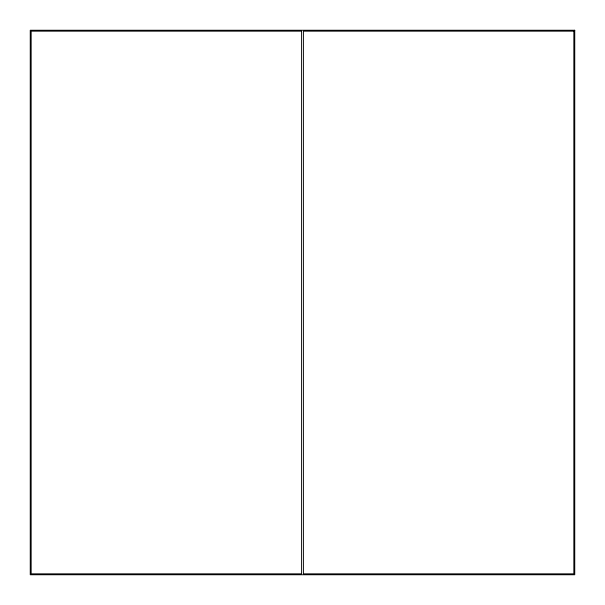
<?xml version="1.0" encoding="UTF-8"?>
<svg xmlns="http://www.w3.org/2000/svg" width="605" height="605" viewBox="0 0 605 605"><rect width="100%" height="100%" fill="white"/><g stroke="black" fill="none" stroke-linecap="round" stroke-linejoin="round"><path stroke-width="0.91" d="M574.75 30.25L30.25 30.25L30.25 574.75L574.75 574.75L574.75 30.25M301.592 31.158L31.158 31.158L31.158 573.842L301.592 573.842L301.592 31.158M573.842 31.158L303.407 31.158L303.407 573.842L573.842 573.842L573.842 31.158"/></g></svg>
